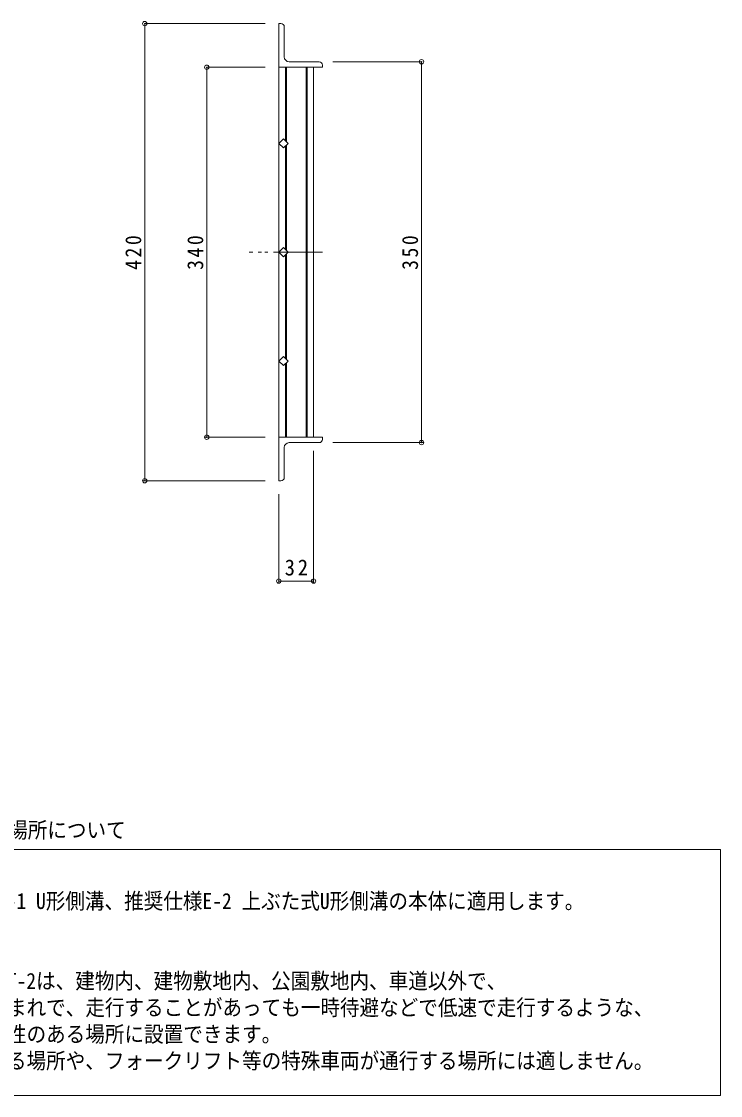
# Model space of a CAD drawing. Units: millimetres, scale not verified. Extents: x -836 to 942, y -681 to 569.
# Drawn here: x 300 to 942, y -570 to 417 of the extents above; entities that cross this region are included whole.
import ezdxf
from ezdxf.enums import TextEntityAlignment as Align

# ---------------------------------------------------------------- set-up
doc = ezdxf.new("R2010")
doc.units = ezdxf.units.MM
doc.header["$LTSCALE"] = 5
doc.header["$PDMODE"] = 32
doc.header["$PDSIZE"] = 4
doc.linetypes.add('DOUBLE_CHAIN2', pattern=[12.8, 9, -1, 0.6, -0.6, 0.6, -1])
for name, color, linetype, lineweight in [('A-1_ピット', 2, 'Continuous', 9), ('A-2_蓋', 3, 'Continuous', 9), ('A-4_寸法', 7, 'Continuous', 9), ('F-4', 2, 'Continuous', 9)]:
    doc.layers.add(name, color=color, linetype=linetype, lineweight=lineweight)
doc.layers.add('F-5', color=7, linetype='Continuous')
doc.styles.add('ＭＳ ゴシック', font='')
doc.styles.get('ＭＳ ゴシック').set_extended_font_data('MS Gothic')

msp = doc.modelspace()

# ---------------------------------------------------------------- linework, layer by layer
at = {"layer": 'A-1_ピット'}
for p, q in [((538.662, 414.801), (536.662, 414.801)), ((536.662, 414.801), (536.662, 374.801)), ((541.662, 411.801), (541.662, 384.301)), ((573.662, 379.801), (546.162, 379.801)), ((576.662, 376.801), (576.662, 374.801)), ((536.662, 374.801), (576.662, 374.801)), ((536.662, 34.801), (576.662, 34.801)), ((536.662, 34.801), (536.662, -5.199)), ((573.662, 29.801), (546.162, 29.801)), ((576.662, 32.801), (576.662, 34.801)), ((541.662, -2.198), (541.662, 25.301)), ((538.662, -5.199), (536.662, -5.199))]:
    msp.add_line(p, q, dxfattribs=at)
for centre, radius, start, end in [((538.662, 411.801), 3, 0, 90), ((546.162, 384.301), 4.5, 180, 270), ((573.662, 376.801), 3, 0, 90), ((546.162, 25.301), 4.5, 90, 180), ((573.662, 32.801), 3, 270, 0), ((538.662, -2.198), 3, 270, 0)]:
    msp.add_arc(centre, radius, start, end, dxfattribs=at)
at = {"layer": 'A-2_蓋'}
for p, q in [((536.662, 374.801), (536.662, 34.801)), ((542.662, 307.286), (542.662, 374.801)), ((543.662, 374.801), (543.662, 306.286)), ((561.662, 34.801), (561.662, 374.801)), ((562.662, 374.801), (562.662, 34.801)), ((568.662, 34.801), (568.662, 374.801)), ((542.662, 207.286), (542.662, 302.315)), ((543.662, 303.315), (543.662, 206.286)), ((542.662, 107.286), (542.662, 202.315)), ((543.662, 203.315), (543.662, 106.286)), ((542.662, 34.801), (542.662, 102.315)), ((543.662, 103.315), (543.662, 34.801))]:
    msp.add_line(p, q, dxfattribs=at)
at = {"layer": 'A-2_蓋', "linetype": 'DOUBLE_CHAIN2'}
msp.add_line((576.662, 204.801), (509.564, 204.801), dxfattribs=at)
at = {"layer": 'A-2_蓋'}
for points in [[(545.148, 304.801), (540.905, 300.558), (536.662, 304.801), (540.905, 309.044)], [(545.148, 204.801), (540.905, 200.558), (536.662, 204.801), (540.905, 209.044)], [(545.148, 104.801), (540.905, 100.558), (536.662, 104.801), (540.905, 109.043)]]:
    msp.add_lwpolyline(points, close=True, dxfattribs=at)
at = {"layer": 'A-4_寸法'}
for p, q in [((413.475, -5.199), (413.475, 414.801)), ((524.162, 414.801), (413.475, 414.801)), ((586.162, 379.801), (667.756, 379.801)), ((667.756, 29.801), (667.756, 379.801)), ((470.43, 34.801), (470.43, 374.801)), ((524.162, 374.801), (470.43, 374.801)), ((524.162, 34.801), (468.93, 34.801)), ((586.162, 29.801), (669.256, 29.801)), ((568.662, 22.301), (568.662, -98.983)), ((524.162, -5.199), (411.975, -5.199)), ((536.662, -17.699), (536.662, -98.983)), ((536.662, -97.483), (568.662, -97.483))]:
    msp.add_line(p, q, dxfattribs=at)
for p in [(413.475, 414.801), (470.43, 374.801), (667.756, 379.801), (470.43, 34.801), (667.756, 29.801), (413.475, -5.199), (536.662, -97.483), (568.662, -97.483)]:
    msp.add_point(p, dxfattribs=at)
at = {"layer": 'F-4'}
for p, q in [((72.458, -343.969), (942.458, -343.969)), ((942.458, -343.969), (942.458, -570.182))]:
    msp.add_line(p, q, dxfattribs=at)
msp.add_lwpolyline([(942.458, -570.182), (72.458, -570.182), (72.458, -343.969)], dxfattribs=at)

# ---------------------------------------------------------------- texts
at = {"layer": 'A-4_寸法', "color": 2, "char_height": 14.66, "attachment_point": 7, "rotation": 90, "style": 'ＭＳ ゴシック'}
for s, insert in [('\\T1.27;\\W0.9;420', (410.475, 188.551)), ('\\T1.27;\\W0.9;340', (467.43, 188.551)), ('\\T1.27;\\W0.9;350', (664.756, 188.551))]:
    msp.add_mtext(s, dxfattribs=dict(at, insert=insert))
at = {"layer": 'A-4_寸法', "color": 2, "insert": (542.037, -92.483), "char_height": 14.66, "attachment_point": 7, "style": 'ＭＳ ゴシック'}
msp.add_mtext('\\T1.27;\\W0.95;32', dxfattribs=at)
at = {"layer": 'F-5', "style": 'ＭＳ ゴシック', "width": 0.9}
for s, p in [('適用Ｕ形側溝および、設置場所について', (72.017, -337.903)), ('\u3000JIS A 5372 推奨仕様E-1 U形側溝、推奨仕様E-2 上ぶた式U形側溝の本体に適用します。', (88.933, -403.151)), ('\u3000適用荷重 T-14・T-6・T-2は、建物内、建物敷地内、公園敷地内、車道以外で、', (88.933, -476.559)), ('\u3000車両が走行することはまれで、走行することがあっても一時待避などで低速で走行するような、', (88.933, -501.028)), ('\u3000車両が乗り入れる可能性のある場所に設置できます。 ', (88.933, -525.497)), ('\u3000※車両が頻繁に通行する場所や、フォークリフト等の特殊車両が通行する場所には適しません。', (88.933, -549.967))]:
    msp.add_text(s, height=14.66, dxfattribs=at).set_placement(p, align=Align.BOTTOM_LEFT)

doc.saveas('drawing.dxf')
